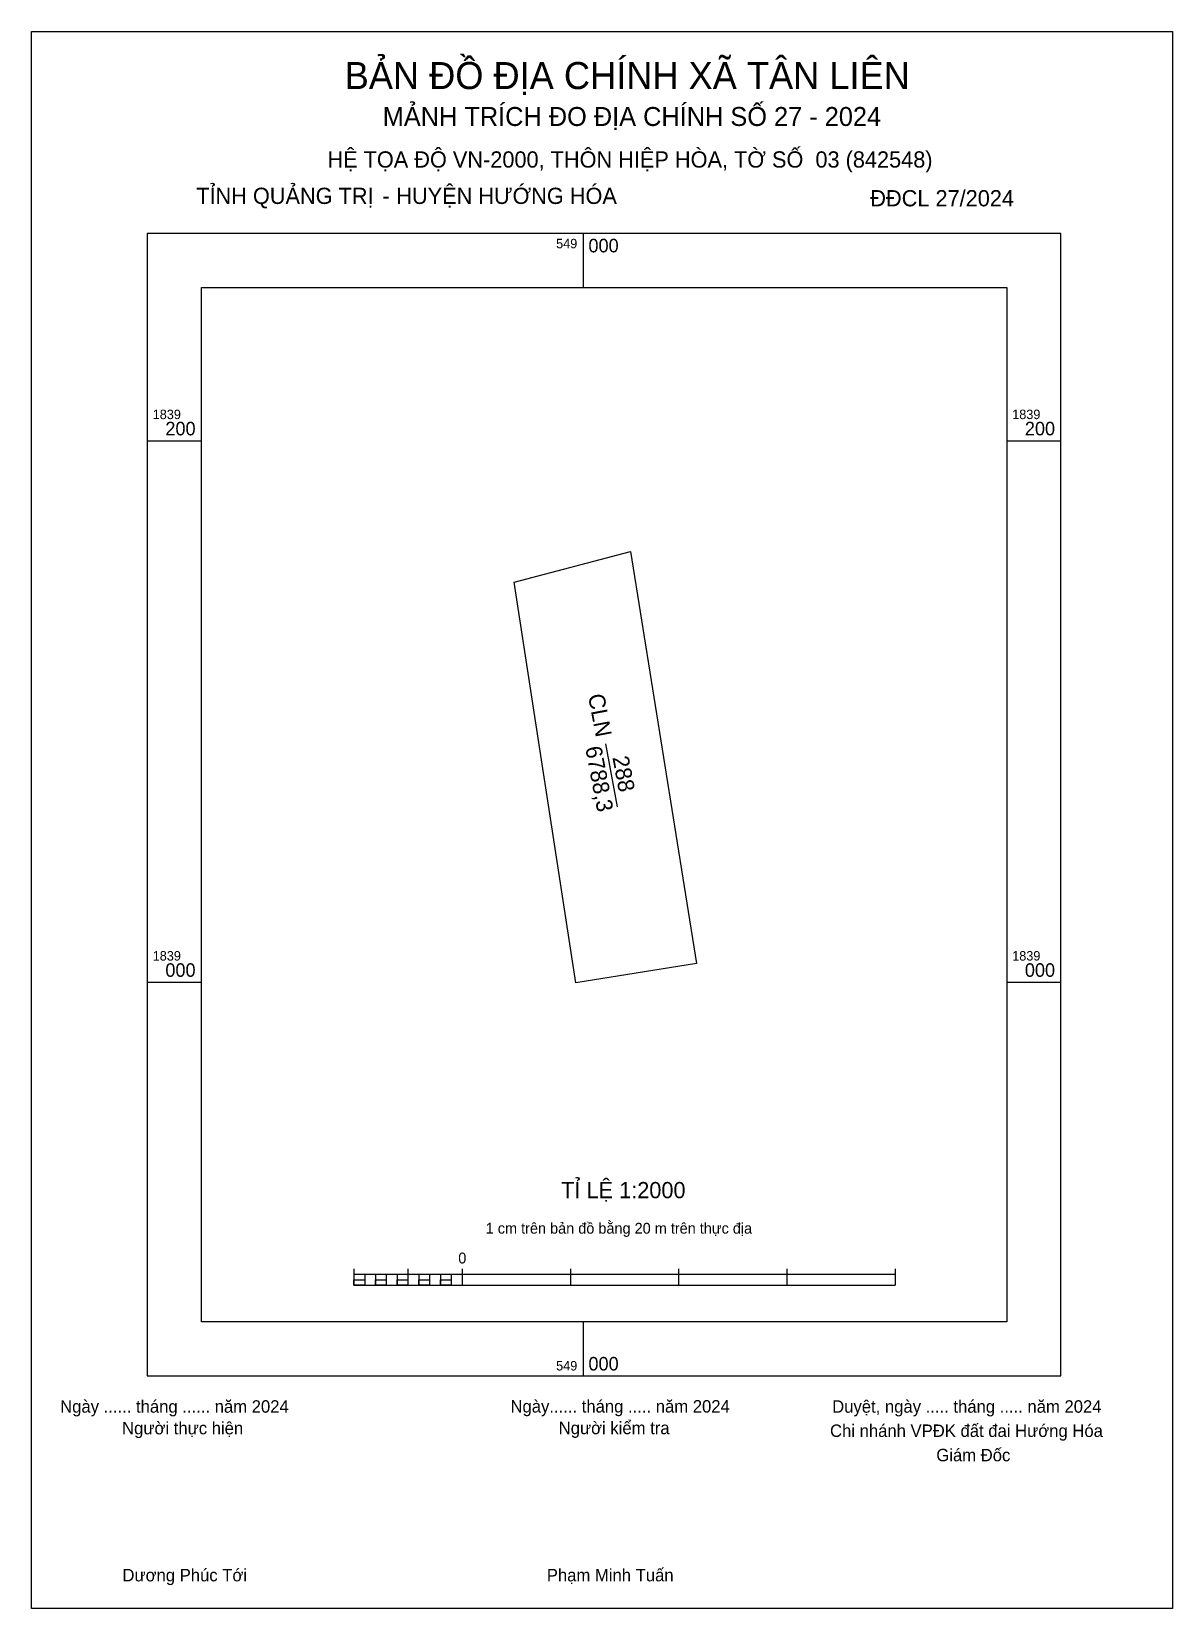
# Model space of a CAD drawing. Extents: x 548796 to 549218, y 1838769 to 1839351.
import ezdxf

# ---------------------------------------------------------------- set-up
doc = ezdxf.new("R2010")
doc.units = 0
for name, color, linetype in [('Level 1', 7, 'Continuous'), ('Level 10', 7, 'Continuous'), ('Level 13', 7, 'Continuous'), ('Level 2', 7, 'Continuous'), ('Level 6', 7, 'Continuous'), ('Level 62', 7, 'Continuous'), ('Level 63', 7, 'Continuous'), ('Level 9', 7, 'Continuous')]:
    doc.layers.add(name, color=color, linetype=linetype)

msp = doc.modelspace()

# ---------------------------------------------------------------- linework, layer by layer
at = {"layer": 'Level 1'}
for p, q in [((548796.24, 1839351.16), (548796.24, 1839351.16)), ((549217.77, 1838768.69), (549217.77, 1838768.69))]:
    msp.add_line(p, q, dxfattribs=at)
at = {"layer": 'Level 10'}
for p, q in [((548974.52, 1839147.83), (549017.52, 1839159.09)), ((549017.52, 1839159.09), (549041.9, 1839006.97)), ((548997.37, 1838999.72), (548974.52, 1839147.83)), ((549041.9, 1839006.97), (548997.37, 1838999.72))]:
    msp.add_line(p, q, dxfattribs=at)
at = {"layer": 'Level 2'}
msp.add_lwpolyline([(548796.24, 1839351.16), (549217.76, 1839351.16), (549217.76, 1838768.69), (548796.24, 1838768.69)], close=True, dxfattribs=at)
at = {"layer": 'Level 62'}
msp.add_lwpolyline([(548859.01, 1839256.59), (549156.56, 1839256.59), (549156.56, 1838874.59), (548859.01, 1838874.59)], close=True, dxfattribs=at)
at = {"layer": 'Level 63'}
for p, q in [((548796.24, 1839341.16), (548796.24, 1839351.16)), ((548796.24, 1839351.16), (548806.24, 1839351.16)), ((548796.24, 1839341.16), (548796.24, 1839351.16)), ((548796.24, 1839351.16), (548806.24, 1839351.16)), ((549207.76, 1839351.16), (549217.76, 1839351.16)), ((549207.76, 1839351.16), (549217.76, 1839351.16)), ((549217.76, 1839351.16), (549217.76, 1839341.16)), ((549217.76, 1839351.16), (549217.76, 1839341.16)), ((548796.24, 1839341.16), (548796.24, 1839341.16)), ((548796.24, 1839341.16), (548796.24, 1839341.16)), ((549000, 1839276.59), (549000, 1839256.59)), ((548839.01, 1839200), (548859.01, 1839200)), ((549156.56, 1839200), (549176.56, 1839200)), ((548839.01, 1839000), (548859.01, 1839000)), ((549156.56, 1839000), (549176.56, 1839000)), ((548915.32, 1838894.13), (548915.32, 1838888.13)), ((548915.32, 1838892.13), (549115.32, 1838892.13)), ((548919.32, 1838892.13), (548919.32, 1838888.13)), ((548923.32, 1838892.13), (548923.32, 1838888.13)), ((548927.32, 1838892.13), (548927.32, 1838888.13)), ((548931.32, 1838892.13), (548931.32, 1838888.13)), ((548935.32, 1838894.13), (548935.32, 1838888.13)), ((548935.32, 1838892.13), (548935.32, 1838888.13)), ((548939.32, 1838892.13), (548939.32, 1838888.13)), ((548943.32, 1838892.13), (548943.32, 1838888.13)), ((548947.32, 1838892.13), (548947.32, 1838888.13)), ((548951.32, 1838892.13), (548951.32, 1838888.13)), ((548955.32, 1838894.13), (548955.32, 1838888.13)), ((548955.32, 1838892.13), (548955.32, 1838888.13)), ((548995.32, 1838894.13), (548995.32, 1838888.13)), ((549035.32, 1838894.13), (549035.32, 1838888.13)), ((549075.32, 1838894.13), (549075.32, 1838888.13)), ((549115.32, 1838894.13), (549115.32, 1838888.13)), ((548915.32, 1838888.13), (549115.32, 1838888.13)), ((549000, 1838874.59), (549000, 1838854.59)), ((548796.24, 1838768.69), (548796.24, 1838778.69)), ((548796.24, 1838768.69), (548796.24, 1838778.69)), ((549217.76, 1838778.69), (549217.76, 1838768.69)), ((549217.76, 1838778.69), (549217.76, 1838768.69)), ((548806.24, 1838768.69), (548796.24, 1838768.69)), ((548806.24, 1838768.69), (548796.24, 1838768.69)), ((549217.76, 1838768.69), (549207.76, 1838768.69)), ((549217.76, 1838768.69), (549207.76, 1838768.69))]:
    msp.add_line(p, q, dxfattribs=at)
for points in [[(548839.01, 1839276.59), (548839.01, 1838854.59), (549176.56, 1838854.59), (549176.56, 1839276.59)], [(548915.32, 1838890.13), (548919.32, 1838890.13), (548919.32, 1838888.13), (548915.32, 1838888.13)], [(548915.32, 1838890.13), (548919.32, 1838890.13), (548919.32, 1838888.13), (548915.32, 1838888.13)], [(548923.32, 1838890.13), (548927.32, 1838890.13), (548927.32, 1838888.13), (548923.32, 1838888.13)], [(548931.32, 1838890.13), (548935.32, 1838890.13), (548935.32, 1838888.13), (548931.32, 1838888.13)], [(548939.32, 1838890.13), (548943.32, 1838890.13), (548943.32, 1838888.13), (548939.32, 1838888.13)], [(548947.32, 1838890.13), (548951.32, 1838890.13), (548951.32, 1838888.13), (548947.32, 1838888.13)]]:
    msp.add_lwpolyline(points, close=True, dxfattribs=at)
at = {"layer": 'Level 9'}
msp.add_line((549008.26, 1839088.06), (549012.67, 1839064.82), dxfattribs=at)

# ---------------------------------------------------------------- texts
at = {"layer": 'Level 13'}
for s, p in [('CLN', (549001.81, 1839105.96)), ('6788,3', (549000.79, 1839086.63)), ('288', (549010.84, 1839083.02))]:
    msp.add_text(s, height=6, rotation=280.75367, dxfattribs=at).set_placement(p)
at = {"layer": 'Level 6'}
for s, p in [('HỆ TỌA ÐỘ VN-2000, THÔN HIỆP HÒA, TỜ SỐ  03 (842548)', (548905.55, 1839300.9)), ('TỈ LỆ 1:2000', (548991.93, 1838920.21))]:
    msp.add_text(s, height=6, dxfattribs=at).set_placement(p)
at = {"layer": 'Level 63'}
for s, height, p in [('BẢN ĐỒ ĐỊA CHÍNH XÃ TÂN LIÊN', 10, (548911.94, 1839329.9)), ('MẢNH TRÍCH ĐO ĐỊA CHÍNH SỐ 27 - 2024', 7, (548925.99, 1839316.28)), ('TỈNH QUẢNG TRỊ', 6, (548857.09, 1839287.47)), (' HUYỆN HƯỚNG HÓA', 6, (548928.78, 1839287.47)), ('ĐĐCL 27/2024', 6, (549106.14, 1839286.59)), ('-', 6, (548925.83, 1839287.47)), ('549', 3.5, (548990.06, 1839271.09)), ('000', 5, (549002, 1839269.59)), ('1839', 3.5, (548841.01, 1839208)), ('1839', 3.5, (549158.56, 1839208)), ('200', 5, (548845.69, 1839202)), ('200', 5, (549163.24, 1839202)), ('1839', 3.5, (548841.01, 1839008)), ('1839', 3.5, (549158.56, 1839008)), ('000', 5, (548845.69, 1839002)), ('000', 5, (549163.24, 1839002)), ('1 cm trên bản đồ bằng 20 m trên thực địa', 4, (548964.04, 1838907.13)), ('0', 4, (548953.9, 1838896.13)), ('549', 3.5, (548990.06, 1838856.59)), ('000', 5, (549002, 1838856.59)), ('Ngày ...... tháng ...... năm 2024', 4.6, (548806.81, 1838841)), ('Ngày...... tháng ..... năm 2024', 4.6, (548973.19, 1838841.06)), ('Duyệt, ngày ..... tháng ..... năm 2024', 4.6, (549092.05, 1838840.99)), ('Người thực hiện', 4.6, (548829.69, 1838833)), ('Người kiểm tra', 4.6, (548991.01, 1838833.06)), ('Chi nhánh VPĐK đất đai Hướng Hóa', 4.6, (549091.25, 1838832.04)), ('Giám Đốc', 4.6, (549130.52, 1838823.05)), ('Dương Phúc Tới', 4.6, (548829.83, 1838778.7)), ('Phạm Minh Tuấn', 4.6, (548986.62, 1838778.7))]:
    msp.add_text(s, height=height, dxfattribs=at).set_placement(p)

doc.saveas('drawing.dxf')
